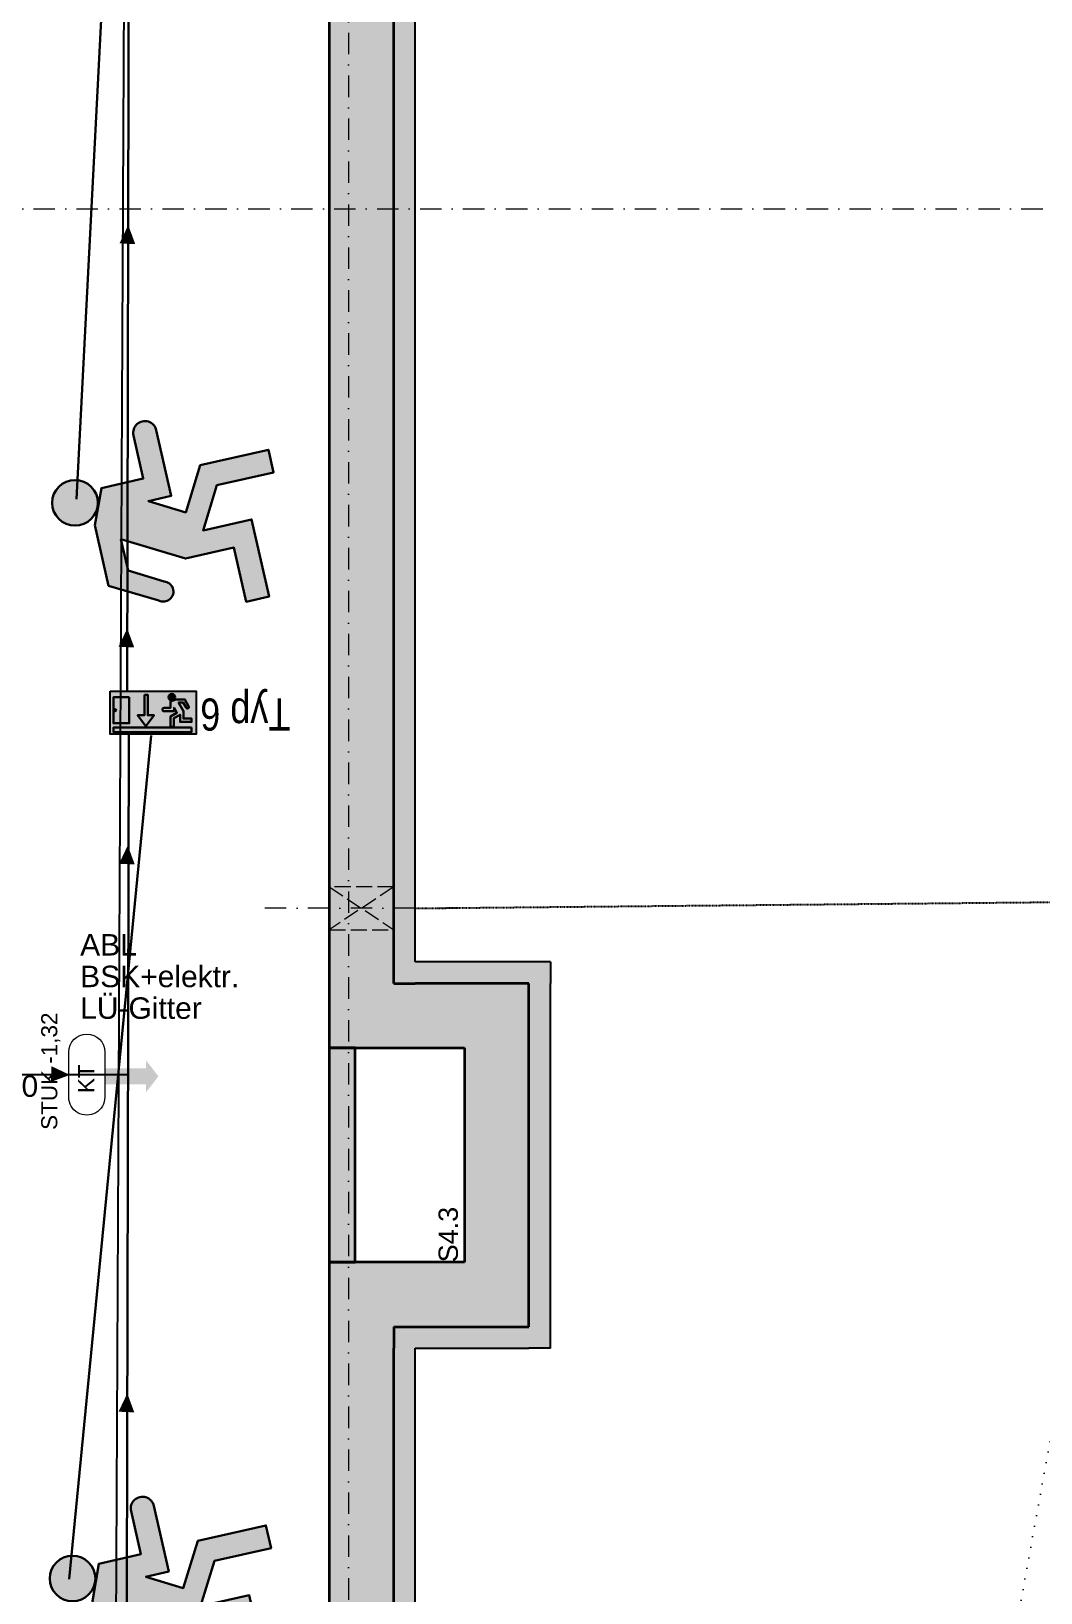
# Model space of a CAD drawing. Header units: millimetres. Extents: x 32522367 to 32638135, y 41424826 to 41540167.
# Drawn here: x 32554360 to 32559063, y 41482673 to 41489951 of the extents above; entities that cross this region are included whole.
import ezdxf
from ezdxf.enums import TextEntityAlignment as Align

# ---------------------------------------------------------------- set-up
doc = ezdxf.new("R2010")
doc.units = ezdxf.units.MM
for name, pattern in [('Achse', [0.2, 0.1, -0.05, 0, -0.05]), ('Punktlinie weit', [0.05, 0, -0.05]), ('Raster', [0.2, 0.1, -0.05, 0, -0.05]), ('Strichlinie eng', [0.1, 0.075, -0.025]), ('Untersicht', [0.1, 0.075, -0.025])]:
    doc.linetypes.add(name, pattern=pattern)
for name, color, linetype in [('000 Achsraster Haupt', 251, 'Continuous'), ('110 Wand Aussen', 251, 'Continuous'), ('120 Wand Innen tragend', 251, 'Continuous'), ('130 Wand Innen', 251, 'Continuous'), ('220 Bodenaufbau', 251, 'Continuous'), ('240 Unterdaemmung', 251, 'Continuous'), ('715 Lueftung', 251, 'Continuous'), ('811 Raum 2.Erschließung_ Nebenräume_Allg.räume_Technik', 251, 'Continuous'), ('955 Polierplan Beschriftung', 251, 'Continuous'), ('956 Fensternummer', 251, 'Continuous'), ('970 Brandschutz Beschriftung.Texte_ Bemaßung_ Symbole_ Fluchtwege', 251, 'Continuous'), ('Archicad Tür-Marker', 251, 'Continuous'), ('dp_GE_SIBEL', 80, 'Continuous')]:
    doc.layers.add(name, color=color, linetype=linetype)
for name, color, linetype, lineweight in [('000 Achsraster Haupt_Stift_Nr__1', 251, 'Continuous', 13), ('110 Wand Aussen_Stift_Nr__1', 251, 'Continuous', 13), ('110 Wand Aussen_Stift_Nr__24', 251, 'Continuous', 13), ('110 Wand Aussen_Stift_Nr__29', 251, 'Continuous', 13), ('110 Wand Aussen_Stift_Nr__6', 251, 'Continuous', 13), ('110 Wand Aussen_Stift_Nr__7', 251, 'Continuous', 25), ('110 Wand Aussen_Stift_Nr__78', 251, 'Continuous', 13), ('110 Wand Aussen_Stift_Nr__8', 251, 'Continuous', 35), ('120 Wand Innen tragend_Stift_Nr__1', 251, 'Continuous', 13), ('120 Wand Innen tragend_Stift_Nr__6', 251, 'Continuous', 13), ('120 Wand Innen tragend_Stift_Nr__8', 251, 'Continuous', 35), ('130 Wand Innen_Stift_Nr__23', 251, 'Continuous', 13), ('130 Wand Innen_Stift_Nr__4', 251, 'Continuous', 35), ('220 Bodenaufbau_Stift_Nr__6', 251, 'Continuous', 13), ('240 Unterdaemmung_Stift_Nr__6', 251, 'Continuous', 13), ('710 Kanal_Stift_Nr__61', 251, 'Continuous', 25), ('715 Lueftung_Stift_Nr__123', 251, 'Continuous', 13), ('955 Polierplan Beschriftung_Stift_Nr__1', 251, 'Continuous', 13), ('956 Durchbruch Beschriftung_Stift_Nr__61', 251, 'Continuous', 25), ('956 Fensternummer_Stift_Nr__1', 251, 'Continuous', 13), ('970 Brandschutz Beschriftung.Texte_ Bemaßung_ Symbole_ Fluchtwege_Stift_Nr__101', 251, 'Continuous', 50), ('970 Brandschutz Beschriftung.Texte_ Bemaßung_ Symbole_ Fluchtwege_Stift_Nr__75', 251, 'Continuous', 25), ('Archicad Tür-Marker_Stift_Nr__1', 251, 'Continuous', 13), ('dp_GE_ST_Attribut_Attribut1', 250, 'Continuous', 5)]:
    doc.layers.add(name, color=color, linetype=linetype, lineweight=lineweight)
doc.layers.add('E2_LEHR_MENSCH_NATIVE', color=112, linetype='Continuous', lineweight=35, true_color=0x20dd55)
doc.layers.add('E2_LEHR_WEG_B_INTERPRETATION', color=112, linetype='Continuous', lineweight=80, true_color=0x20dd55)
doc.layers.add('E_NACHRTECH', color=3, linetype='Continuous', true_color=0x00fa00)
doc.styles.add('DPG_TXT', font='arial.ttf', dxfattribs={"width": 0.8})
doc.styles.add('ERSTELLTER_STIL_1', font='arial.ttf')

# ---------------------------------------------------------------- blocks, each defined once
blk = doc.blocks.new('9809550')
at = {"color": 18, "lineweight": 30, "true_color": 0x000000}
for points in [[(423921.7, 99168.8), (423956.8, 99168.8), (423956.8, 99202.9), (423984.5, 99214.5), (424033.7, 99214.5), (424053.8, 99178.3)], [(424040.2, 99170.9), (424025.2, 99196.7), (423999.7, 99196.8), (424026.2, 99150.3), (424026.2, 99110.9), (424070.2, 99110.9), (424070.2, 99092.3), (424007.5, 99092.3), (424007.5, 99131.7), (423975, 99113.1), (423975, 99067), (423956.5, 99067), (423956.5, 99122.4), (423990.5, 99141.9), (423975.1, 99168.8), (423975.1, 99150.2), (423921.7, 99150.3)]]:
    blk.add_lwpolyline(points, dxfattribs=at)
blk.add_circle((423963.6, 99225.9), 18.1, dxfattribs=at)
for centre, radius, start, end in [((423921.7, 99159.5), 9.27, 89.9849, 270.0151), ((424047.8, 99173.1), 7.96, 195.72991, 41.40047)]:
    blk.add_arc(centre, radius, start, end, dxfattribs=at)
blk = doc.blocks.new('RIVO_ARR_down')
at = {"true_color": 0x56c81e}
h = blk.add_hatch(color=72, dxfattribs=at)
h.dxf.hatch_style = 1
h.paths.add_polyline_path([(2487.16, 1656.78), (2487.16, 1647.95), (2504.83, 1647.95), (2504.83, 1656.78)])
h.paths.add_polyline_path([(2496.19, 1651.84), (2494.51, 1649.58), (2492.81, 1651.85), (2494.2, 1651.85), (2494.2, 1656.07), (2494.9, 1656.08), (2494.9, 1651.84)], flags=16)
h.paths.add_polyline_path([(2498.26, 1653.37), (2499.6, 1653.37), (2499.6, 1654.67), (2500.12, 1654.91, -0.535619), (2499.17, 1655.55, -1), (2500.55, 1655.55, -0.302406), (2500.12, 1654.91), (2500.66, 1655.11), (2502.53, 1655.11), (2503.29, 1653.73, -1.25347), (2502.78, 1653.45), (2502.2, 1654.43), (2501.24, 1654.44), (2502.24, 1652.67), (2502.24, 1651.16), (2503.92, 1651.16), (2503.92, 1650.46), (2501.53, 1650.46), (2501.53, 1651.96), (2500.29, 1651.25), (2500.29, 1649.49), (2499.59, 1649.49), (2499.59, 1651.6), (2500.88, 1652.34), (2500.3, 1653.37), (2500.3, 1652.66), (2498.26, 1652.67, -1)], flags=16)
h.paths.add_polyline_path([(2503.92, 1649.3), (2503.92, 1648.39), (2487.82, 1648.39), (2487.82, 1649.3)], flags=16)
h.paths.add_polyline_path([(2491.07, 1650.21), (2487.82, 1650.21), (2487.82, 1655.56), (2491.07, 1655.56)], flags=16)
h.paths.add_polyline_path([(2488, 1652.89, -1), (2488.38, 1652.89, -1)], flags=0)
at = {"true_color": 0xffffff}
h = blk.add_hatch(color=7, dxfattribs=at)
h.dxf.hatch_style = 1
h.paths.add_polyline_path([(2487.82, 1655.56), (2487.82, 1650.21), (2491.07, 1650.21), (2491.07, 1655.56)])
h.paths.add_polyline_path([(2488.38, 1652.89, -1), (2488, 1652.89, -1)], flags=16)
h = blk.add_hatch(color=7, dxfattribs=at)
h.dxf.hatch_style = 1
h.paths.add_polyline_path([(2494.9, 1651.84), (2494.9, 1656.08), (2494.2, 1656.07), (2494.2, 1651.85), (2492.81, 1651.85), (2494.51, 1649.58), (2496.19, 1651.84)])
h = blk.add_hatch(color=7, dxfattribs=at)
h.dxf.hatch_style = 1
h.paths.add_polyline_path([(2499.17, 1655.55, 1), (2500.55, 1655.55, 1)])
h = blk.add_hatch(color=7, dxfattribs=at)
h.dxf.hatch_style = 1
h.paths.add_polyline_path([(2488, 1652.89, 1), (2488.38, 1652.89, 1)])
h = blk.add_hatch(color=7, dxfattribs=at)
h.dxf.hatch_style = 1
h.paths.add_polyline_path([(2499.6, 1653.37), (2498.26, 1653.37, 1), (2498.26, 1652.67), (2500.3, 1652.66), (2500.3, 1653.37), (2500.88, 1652.34), (2499.59, 1651.6), (2499.59, 1649.49), (2500.29, 1649.49), (2500.29, 1651.25), (2501.53, 1651.96), (2501.53, 1650.46), (2503.92, 1650.46), (2503.92, 1651.16), (2502.24, 1651.16), (2502.24, 1652.67), (2501.24, 1654.44), (2502.2, 1654.43), (2502.78, 1653.45, 1.25347), (2503.29, 1653.73), (2502.53, 1655.11), (2500.66, 1655.11), (2499.6, 1654.67)])
h = blk.add_hatch(color=7, dxfattribs=at)
h.dxf.hatch_style = 1
h.paths.add_polyline_path([(2487.82, 1649.3), (2487.82, 1648.39), (2503.92, 1648.39), (2503.92, 1649.3)])
blk.add_lwpolyline([(2487.16, 1656.78), (2504.83, 1656.78), (2504.83, 1647.95), (2487.16, 1647.95)], close=True)
at = {"color": 18, "lineweight": 30, "true_color": 0x000000}
for points in [[(2491.07, 1655.56), (2487.82, 1655.56), (2487.82, 1650.21), (2491.07, 1650.21)], [(2503.92, 1649.3), (2487.82, 1649.3), (2487.82, 1648.39), (2503.92, 1648.39)]]:
    blk.add_lwpolyline(points, close=True, dxfattribs=at)
blk.add_lwpolyline([(2494.2, 1656.07), (2494.2, 1651.85), (2492.81, 1651.85), (2494.51, 1649.58), (2496.19, 1651.84), (2494.9, 1651.84), (2494.9, 1656.08), (2494.2, 1656.07)], dxfattribs=at)
blk.add_circle((2488.19, 1652.89), 0.19, dxfattribs=at)
at = {"xscale": 0.0381026673526157, "yscale": 0.0381026673526157, "zscale": 0.0381026673526157}
blk.add_blockref('9809550', (-13654.29, -2125.22), dxfattribs=at)
blk = doc.blocks.new('Decke_4', base_point=(7.733, 24.5675))
at = {"layer": '240 Unterdaemmung_Stift_Nr__6', "color": 7, "linetype": 'Strichlinie eng', "lineweight": 13, "flags": 128}
blk.add_lwpolyline([(7.733, 24.5675), (9.8287, 31.7063), (15.3459, 30.0867), (15.3881, 30.2306), (9.8709, 31.8502), (10.485, 33.942), (17.8732, 31.7731), (16.9028, 28.4676), (16.4711, 28.5944), (16.1894, 27.6348), (16.6212, 27.5081), (15.5227, 23.766), (15.6954, 23.7153), (22.3358, 46.3358), (22.4949, 46.8779), (22.7906, 47.8854), (24.8863, 55.0242), (26.9129, 61.9278), (28.3522, 61.5053), (26.7678, 56.1081), (26.4861, 55.1486), (16.7331, 21.9255), (15.294, 22.348), (13.3942, 22.9057), (10.3237, 23.807)], close=True, dxfattribs=at)
blk = doc.blocks.new('Decke_7', base_point=(17.0326, 21.525))
at = {"layer": '240 Unterdaemmung_Stift_Nr__6', "color": 7, "linetype": 'Continuous', "lineweight": 13, "flags": 128}
blk.add_lwpolyline([(27.8684, 55.2065), (27.4811, 53.8873), (27.0685, 54.0084), (26.4869, 52.0269), (26.6308, 51.9847), (25.6083, 48.5017), (25.0038, 48.6791), (22.2294, 39.2279), (22.8339, 39.0505), (22.3269, 37.3234), (21.7224, 37.5008), (18.9479, 28.0496)], dxfattribs=at)
blk = doc.blocks.new('Decke_16', base_point=(24.3313, 82.1748))
at = {"layer": '220 Bodenaufbau_Stift_Nr__6', "color": 7, "linetype": 'Continuous', "lineweight": 13, "flags": 128}
blk.add_lwpolyline([(27.7443, 55.1388), (27.4133, 54.0114), (27.0007, 54.1325), (26.3627, 51.9592), (26.5067, 51.9169), (25.5405, 48.6258), (24.936, 48.8032), (22.1053, 39.1602), (22.7097, 38.9827), (22.2591, 37.4475), (21.6546, 37.6249), (20.3082, 33.0385)], dxfattribs=at)
blk = doc.blocks.new('Öffnung_61')
at = {"layer": '120 Wand Innen tragend_Stift_Nr__1', "color": 7, "linetype": 'Untersicht', "lineweight": 13}
for p, q in [((19.7491, 38.1635), (19.6683, 37.2492)), ((19.9218, 38.1128), (19.4956, 37.2999))]:
    blk.add_line(p, q, dxfattribs=at)
at = {"layer": '120 Wand Innen tragend_Stift_Nr__6', "color": 7, "linetype": 'Untersicht', "lineweight": 13, "flags": 128}
for points in [[(19.9218, 38.1128), (19.7491, 38.1635)], [(19.4956, 37.2999), (19.6683, 37.2492)]]:
    blk.add_lwpolyline(points, dxfattribs=at)
at = {"layer": '120 Wand Innen tragend_Stift_Nr__8', "color": 7, "linetype": 'Continuous', "lineweight": 35, "flags": 128}
for points in [[(19.7491, 38.1635), (19.4956, 37.2999)], [(19.6683, 37.2492), (19.9218, 38.1128)]]:
    blk.add_lwpolyline(points, dxfattribs=at)
blk = doc.blocks.new('Öffnung_72')
at = {"layer": '110 Wand Aussen_Stift_Nr__1', "color": 7, "linetype": 'Untersicht', "lineweight": 13}
for p, q in [((21.9442, 39.6764), (22.1757, 39.4)), ((22.232, 39.5919), (21.8878, 39.4845))]:
    blk.add_line(p, q, dxfattribs=at)
at = {"layer": '110 Wand Aussen_Stift_Nr__6', "color": 7, "linetype": 'Untersicht', "lineweight": 13, "flags": 128}
for points in [[(22.232, 39.5919), (21.9442, 39.6764)], [(21.8878, 39.4845), (22.1757, 39.4)]]:
    blk.add_lwpolyline(points, dxfattribs=at)
at = {"layer": '110 Wand Aussen_Stift_Nr__78', "color": 5, "linetype": 'Achse', "lineweight": 13}
blk.add_line((22.4917, 39.4115), (21.6281, 39.665), dxfattribs=at)
at = {"layer": '110 Wand Aussen_Stift_Nr__8', "color": 7, "linetype": 'Continuous', "lineweight": 35, "flags": 128}
for points in [[(21.9442, 39.6764), (21.8878, 39.4845)], [(22.1757, 39.4), (22.232, 39.5919)]]:
    blk.add_lwpolyline(points, dxfattribs=at)
blk = doc.blocks.new('Wand_17', base_point=(25.0205, 49.0911))
at = {"layer": '110 Wand Aussen_Stift_Nr__24', "linetype": 'Continuous', "lineweight": 13}
for points in [[(24.6482, 48.8877), (21.8174, 39.2447), (22.1053, 39.1602), (24.936, 48.8032)], [(21.7329, 38.9568), (22.1053, 39.1602), (21.8174, 39.2447)], [(22.1053, 39.1602), (21.7329, 38.9568), (22.0208, 38.8723)]]:
    blk.add_hatch(color=92, dxfattribs=at).paths.add_polyline_path(points)
at = {"layer": '110 Wand Aussen_Stift_Nr__29', "linetype": 'Continuous', "lineweight": 13}
for points in [[(24.9079, 48.7073), (22.1334, 39.2561), (22.2294, 39.2279), (25.0038, 48.6791)], [(22.1053, 39.1602), (22.2294, 39.2279), (22.1334, 39.2561)], [(22.2294, 39.2279), (22.1053, 39.1602), (22.2012, 39.132)]]:
    blk.add_hatch(color=6, dxfattribs=at).paths.add_polyline_path(points)
at = {"layer": '110 Wand Aussen_Stift_Nr__7', "color": 7, "linetype": 'Continuous', "lineweight": 25, "flags": 128}
blk.add_lwpolyline([(22.2294, 39.2279), (25.0038, 48.6791)], dxfattribs=at)
at = {"layer": '110 Wand Aussen_Stift_Nr__8', "color": 7, "linetype": 'Continuous', "lineweight": 35}
for p, q in [((22.232, 39.5919), (24.9079, 48.7073)), ((22.1053, 39.1602), (22.1757, 39.4)), ((22.1053, 39.1602), (22.2012, 39.132))]:
    blk.add_line(p, q, dxfattribs=at)
at = {"layer": '110 Wand Aussen_Stift_Nr__8', "color": 7, "linetype": 'Continuous', "lineweight": 35, "flags": 128}
for points in [[(24.6482, 48.8877), (21.9442, 39.6764)], [(21.8878, 39.4845), (21.7329, 38.9568)], [(21.7329, 38.9568), (22.0208, 38.8723)]]:
    blk.add_lwpolyline(points, dxfattribs=at)
blk = doc.blocks.new('Wand_18', base_point=(22.0208, 38.8723))
at = {"layer": '110 Wand Aussen_Stift_Nr__24', "linetype": 'Continuous', "lineweight": 13}
for points in [[(22.0208, 38.8723), (22.3374, 38.7793), (22.4219, 39.0672), (22.1053, 39.1602)], [(22.3374, 38.7793), (22.7097, 38.9827), (22.4219, 39.0672)], [(22.3374, 38.7793), (22.6252, 38.6948), (22.7097, 38.9827)]]:
    blk.add_hatch(color=92, dxfattribs=at).paths.add_polyline_path(points)
at = {"layer": '110 Wand Aussen_Stift_Nr__29', "linetype": 'Continuous', "lineweight": 13}
for points in [[(22.2012, 39.132), (22.7097, 38.9827), (22.7379, 39.0787), (22.2294, 39.2279)], [(22.7097, 38.9827), (22.8339, 39.0505), (22.7379, 39.0787)], [(22.7097, 38.9827), (22.8057, 38.9545), (22.8339, 39.0505)]]:
    blk.add_hatch(color=6, dxfattribs=at).paths.add_polyline_path(points)
at = {"layer": '110 Wand Aussen_Stift_Nr__7', "color": 7, "linetype": 'Continuous', "lineweight": 25, "flags": 128}
for points in [[(22.8339, 39.0505), (22.2294, 39.2279)], [(22.8339, 39.0505), (22.8057, 38.9545)]]:
    blk.add_lwpolyline(points, dxfattribs=at)
at = {"layer": '110 Wand Aussen_Stift_Nr__8', "color": 7, "linetype": 'Continuous', "lineweight": 35}
for p, q in [((22.1053, 39.1602), (22.2012, 39.132)), ((22.4219, 39.0672), (22.2012, 39.132)), ((22.7097, 38.9827), (22.4219, 39.0672)), ((22.6252, 38.6948), (22.7097, 38.9827))]:
    blk.add_line(p, q, dxfattribs=at)
at = {"layer": '110 Wand Aussen_Stift_Nr__8', "color": 7, "linetype": 'Continuous', "lineweight": 35, "flags": 128}
blk.add_lwpolyline([(22.0208, 38.8723), (22.3374, 38.7793)], dxfattribs=at)
blk = doc.blocks.new('Wand_19', base_point=(22.3374, 38.7793))
at = {"layer": '110 Wand Aussen_Stift_Nr__24', "linetype": 'Continuous', "lineweight": 13}
for points in [[(22.0557, 37.8198), (22.3436, 37.7353), (22.6252, 38.6948), (22.3374, 38.7793)], [(21.9712, 37.532), (22.2591, 37.4475), (22.0557, 37.8198)], [(22.3436, 37.7353), (22.0557, 37.8198), (22.2591, 37.4475)]]:
    blk.add_hatch(color=92, dxfattribs=at).paths.add_polyline_path(points)
at = {"layer": '110 Wand Aussen_Stift_Nr__29', "linetype": 'Continuous', "lineweight": 13}
for points in [[(22.7097, 38.9827), (22.2591, 37.4475), (22.355, 37.4193), (22.8057, 38.9545)], [(22.2309, 37.3515), (22.3269, 37.3234), (22.2591, 37.4475)], [(22.355, 37.4193), (22.2591, 37.4475), (22.3269, 37.3234)]]:
    blk.add_hatch(color=6, dxfattribs=at).paths.add_polyline_path(points)
at = {"layer": '110 Wand Aussen_Stift_Nr__7', "color": 7, "linetype": 'Continuous', "lineweight": 25, "flags": 128}
for points in [[(22.3269, 37.3234), (22.8057, 38.9545)], [(22.3269, 37.3234), (22.2309, 37.3515)]]:
    blk.add_lwpolyline(points, dxfattribs=at)
at = {"layer": '110 Wand Aussen_Stift_Nr__8', "color": 7, "linetype": 'Continuous', "lineweight": 35}
for p, q in [((22.6252, 38.6948), (22.7097, 38.9827)), ((22.3436, 37.7353), (22.6252, 38.6948)), ((22.2591, 37.4475), (22.3436, 37.7353)), ((21.9712, 37.532), (22.2591, 37.4475))]:
    blk.add_line(p, q, dxfattribs=at)
at = {"layer": '110 Wand Aussen_Stift_Nr__8', "color": 7, "linetype": 'Continuous', "lineweight": 35, "flags": 128}
blk.add_lwpolyline([(22.3374, 38.7793), (22.0557, 37.8198)], dxfattribs=at)
blk = doc.blocks.new('Wand_20', base_point=(22.0557, 37.8198))
at = {"layer": '110 Wand Aussen_Stift_Nr__24', "linetype": 'Continuous', "lineweight": 13}
for points in [[(21.3667, 37.7094), (21.6546, 37.6249), (21.4512, 37.9973)], [(21.4512, 37.9973), (21.6546, 37.6249), (21.7391, 37.9128)], [(22.0557, 37.8198), (21.7391, 37.9128), (21.6546, 37.6249), (21.9712, 37.532)]]:
    blk.add_hatch(color=92, dxfattribs=at).paths.add_polyline_path(points)
at = {"layer": '110 Wand Aussen_Stift_Nr__29', "linetype": 'Continuous', "lineweight": 13}
for points in [[(21.6264, 37.529), (21.7224, 37.5008), (21.6546, 37.6249)], [(21.6546, 37.6249), (21.7224, 37.5008), (21.7505, 37.5968)], [(22.2591, 37.4475), (21.7505, 37.5968), (21.7224, 37.5008), (22.2309, 37.3515)]]:
    blk.add_hatch(color=6, dxfattribs=at).paths.add_polyline_path(points)
at = {"layer": '110 Wand Aussen_Stift_Nr__7', "color": 7, "linetype": 'Continuous', "lineweight": 25, "flags": 128}
blk.add_lwpolyline([(21.7224, 37.5008), (22.2309, 37.3515)], dxfattribs=at)
at = {"layer": '110 Wand Aussen_Stift_Nr__8', "color": 7, "linetype": 'Continuous', "lineweight": 35}
for p, q in [((21.6546, 37.6249), (21.6264, 37.529)), ((21.6546, 37.6249), (21.9712, 37.532)), ((21.9712, 37.532), (22.2591, 37.4475))]:
    blk.add_line(p, q, dxfattribs=at)
at = {"layer": '110 Wand Aussen_Stift_Nr__8', "color": 7, "linetype": 'Continuous', "lineweight": 35, "flags": 128}
for points in [[(21.4512, 37.9973), (21.3667, 37.7094)], [(22.0557, 37.8198), (21.4512, 37.9973)]]:
    blk.add_lwpolyline(points, dxfattribs=at)
blk = doc.blocks.new('Wand_21', base_point=(21.4512, 37.9973))
at = {"layer": '110 Wand Aussen_Stift_Nr__24', "linetype": 'Continuous', "lineweight": 13}
for points in [[(21.3667, 37.7094), (19.9358, 32.8351), (20.3082, 33.0385), (21.6546, 37.6249)], [(20.3082, 33.0385), (19.9358, 32.8351), (20.2237, 32.7506)]]:
    blk.add_hatch(color=92, dxfattribs=at).paths.add_polyline_path(points)
at = {"layer": '110 Wand Aussen_Stift_Nr__29', "linetype": 'Continuous', "lineweight": 13}
for points in [[(21.6264, 37.529), (20.3082, 33.0385), (20.4323, 33.1063), (21.7224, 37.5008)], [(20.4323, 33.1063), (20.3082, 33.0385), (20.4042, 33.0103)]]:
    blk.add_hatch(color=6, dxfattribs=at).paths.add_polyline_path(points)
at = {"layer": '110 Wand Aussen_Stift_Nr__7', "color": 7, "linetype": 'Continuous', "lineweight": 25, "flags": 128}
blk.add_lwpolyline([(20.4323, 33.1063), (21.7224, 37.5008)], dxfattribs=at)
at = {"layer": '110 Wand Aussen_Stift_Nr__8', "color": 7, "linetype": 'Continuous', "lineweight": 35}
for p, q in [((21.6546, 37.6249), (21.6264, 37.529)), ((20.3082, 33.0385), (21.6264, 37.529)), ((20.3082, 33.0385), (20.4042, 33.0103))]:
    blk.add_line(p, q, dxfattribs=at)
at = {"layer": '110 Wand Aussen_Stift_Nr__8', "color": 7, "linetype": 'Continuous', "lineweight": 35, "flags": 128}
for points in [[(21.3667, 37.7094), (19.9358, 32.8351)], [(19.9358, 32.8351), (20.2237, 32.7506)]]:
    blk.add_lwpolyline(points, dxfattribs=at)
blk = doc.blocks.new('Wand_142', base_point=(21.7329, 38.9568))
at = {"layer": '130 Wand Innen_Stift_Nr__23', "linetype": 'Continuous', "lineweight": 13}
blk.add_hatch(color=91, dxfattribs=at).paths.add_polyline_path([(21.7329, 38.9568), (21.4512, 37.9973), (21.5664, 37.9635), (21.848, 38.923)])
at = {"layer": '130 Wand Innen_Stift_Nr__4', "color": 7, "linetype": 'Continuous', "lineweight": 35, "flags": 128}
for points in [[(21.7329, 38.9568), (21.4512, 37.9973)], [(21.848, 38.923), (21.7329, 38.9568)], [(21.5664, 37.9635), (21.848, 38.923)], [(21.4512, 37.9973), (21.5664, 37.9635)]]:
    blk.add_lwpolyline(points, dxfattribs=at)
blk = doc.blocks.new('T Marker AUT 27_4')
at = {"layer": 'Archicad Tür-Marker_Stift_Nr__1', "color": 7, "linetype": 'Continuous', "lineweight": 13}
blk.add_line((0, -0.405), (0, 0.075), dxfattribs=at)
at = {"layer": 'Archicad Tür-Marker_Stift_Nr__1', "color": 7, "lineweight": 13, "style": 'ERSTELLTER_STIL_1'}
for tag, height, rotation, p in [('AC_SillPrefix_STUK', 0.075, 180, (0.2687, 0.2696)), ('DUMMY_268', 0.05, 180, (-0.2687, 0.2084)), ('DUMMY_273', 0.1, 270, (-0.165, 0.1814)), ('DUMMY_271', 0.1, 270, (-0.0036, 0.1052)), ('DUMMY_274', 0.0667, 270, (-0.0983, -0.08)), ('DUMMY_272', 0.0667, 270, (0.0631, -0.08)), ('widthPrefix1st50_1', 0.1, 270, (-0.165, -0.1475)), ('widthPrefix1st50_0', 0.1, 270, (-0.0036, -0.1474)), ('DUMMY_270', 0.0667, 270, (-0.0983, -0.6756)), ('DUMMY_269', 0.0667, 270, (0.0631, -0.6756))]:
    blk.add_attdef(tag, text='', height=height, rotation=rotation, dxfattribs=at).set_placement(p, align=Align.BOTTOM_LEFT)
blk = doc.blocks.new('Wand_267', base_point=(22.4949, 46.8779))
at = {"layer": 'Archicad Tür-Marker', "color": 7, "lineweight": 13}
ref = blk.add_blockref('T Marker AUT 27_4', (20.2584, 39.2594), dxfattribs=dict(at, rotation=253.6400862928093))
ref.add_attrib('widthPrefix1st50', 'RBL106', dxfattribs={"layer": 'Archicad Tür-Marker_Stift_Nr__1', "color": 7, "lineweight": 13, "height": 0.1, "rotation": 343.64009, "style": 'ERSTELLTER_STIL_1'}).set_placement((19.6092, 39.4789), align=Align.BOTTOM_LEFT)
ref.add_attrib('widthPrefix1st50_1', 'RBL213', dxfattribs={"layer": 'Archicad Tür-Marker_Stift_Nr__1', "color": 7, "lineweight": 13, "height": 0.1, "rotation": 343.64009, "style": 'ERSTELLTER_STIL_1'}).set_placement((19.5637, 39.3239), align=Align.BOTTOM_LEFT)
ref.add_attrib('AC_SillPrefix_STUK', 'STUK -1,32', dxfattribs={"layer": 'Archicad Tür-Marker_Stift_Nr__1', "color": 7, "lineweight": 13, "height": 0.075, "rotation": 73.64009, "style": 'ERSTELLTER_STIL_1'}).set_placement((20.4307, 38.94), align=Align.BOTTOM_LEFT)
ref.add_attrib('DUMMY_271', '90', dxfattribs={"layer": 'Archicad Tür-Marker_Stift_Nr__1', "color": 7, "lineweight": 13, "height": 0.1, "rotation": 343.64009, "style": 'ERSTELLTER_STIL_1'}).set_placement((20.1807, 39.3111), align=Align.BOTTOM_LEFT)
ref.add_attrib('DUMMY_273', '200', dxfattribs={"layer": 'Archicad Tür-Marker_Stift_Nr__1', "color": 7, "lineweight": 13, "height": 0.1, "rotation": 343.64009, "style": 'ERSTELLTER_STIL_1'}).set_placement((20.1352, 39.1562), align=Align.BOTTOM_LEFT)
blk = doc.blocks.new('Fluchtwegtool - GSDE')
at = {"layer": '970 Brandschutz Beschriftung.Texte_ Bemaßung_ Symbole_ Fluchtwege_Stift_Nr__75', "color": 94, "linetype": 'Continuous', "lineweight": 25, "true_color": 0x009500}
blk.add_line((8.52, 32.5), (8.374, 2.7306), dxfattribs=at)
at = {"layer": '970 Brandschutz Beschriftung.Texte_ Bemaßung_ Symbole_ Fluchtwege_Stift_Nr__75', "color": 94, "lineweight": 25, "true_color": 0x009500, "style": 'ERSTELLTER_STIL_1'}
blk.add_attdef('DUMMY_48', text='', height=0.1, rotation=90, dxfattribs=at).set_placement((8.8315, 18.4944), align=Align.BOTTOM_LEFT)
for tag, rotation, p in [('DUMMY_45', 89.71899, (8.447, 17.6242)), ('DUMMY_46', 2.38924, (4.5919, 2.5817)), ('DUMMY_47', 71.4634, (0.4049, 1.2164))]:
    blk.add_attdef(tag, text='', height=0.06, rotation=rotation, dxfattribs=at).set_placement(p, align=Align.BOTTOM_CENTER)
blk = doc.blocks.new('Etikett_3', base_point=(20.293, 39.2492))
at = {"layer": '956 Fensternummer_Stift_Nr__1', "color": 7, "linetype": 'Continuous', "lineweight": 13}
blk.add_line((20.293, 39.2492), (20.5329, 39.1788), dxfattribs=at)
at = {"layer": '956 Fensternummer_Stift_Nr__1', "color": 7, "linetype": 'Continuous', "lineweight": 13, "flags": 128}
blk.add_lwpolyline([(20.5625, 39.2796, -1), (20.7235, 39.2323), (20.6644, 39.0308, -1), (20.5033, 39.0781)], format="xyb", close=True, dxfattribs=at)
at = {"layer": '956 Fensternummer_Stift_Nr__1', "color": 7, "lineweight": 13, "insert": (20.5747, 39.1666), "char_height": 0.075, "attachment_point": 2, "rotation": 73.64009, "style": 'ERSTELLTER_STIL_1'}
blk.add_mtext('\\A1;{\\pqc;\\pt0,1;\\fArial|b0|i0|c0|p0;\\W1.000000;KT\\fArial|b0|i0|c0|p0;\\W1.000000;\\A1{\\H.66x;\\S^  ;}\\fArial|b0|i0|c0|p0;\\W1.000000;\\fArial|b0|i0|c0|p0;\\W1.000000;\\A1{\\H.66x;\\S^  ;}\\fArial|b0|i0|c0|p0;\\W1.000000; \\fArial|b0|i0|c0|p0;\\W1.000000;\\fArial|b0|i0|c0|p0;\\W1.000000;\\fArial|b0|i0|c0|p0;\\W1.000000;\\fArial|b0|i0|c0|p0;\\W1.000000;\\fArial|b0|i0|c0|p0;\\W1.000000;\\fArial|b0|i0|c0|p0;\\W1.000000;\\fArial|b0|i0|c0|p0;\\W1.000000;\\fArial|b0|i0|c0|p0;\\W1.000000;\\fArial|b0|i0|c0|p0;\\W1.000000;\\fArial|b0|i0|c0|p0;\\W1.000000;\\fArial|b0|i0|c0|p0;\\W1.000000;\\fArial|b0|i0|c0|p0;\\W1.000000;\\fArial|b0|i0|c0|p0;\\W1.000000;\\fArial|b0|i0|c0|p0;\\W1.000000;\\fArial|b0|i0|c0|p0;\\W1.000000;\\fArial|b0|i0|c0|p0;\\W1.000000;\\fArial|b0|i0|c0|p0;\\W1.000000;\\fArial|b0|i0|c0|p0;\\W1.000000;\\fArial|b0|i0|c0|p0;\\W1.000000;\\fArial|b0|i0|c0|p0;\\W1.000000;\\fArial|b0|i0|c0|p0;\\W1.000000;\\fArial|b0|i0|c0|p0;\\W1.000000;\\fArial|b0|i0|c0|p0;\\W1.000000;\\fArial|b0|i0|c0|p0;\\W1.000000;\\fArial|b0|i0|c0|p0;\\W1.000000;\\fArial|b0|i0|c0|p0;\\W1.000000;\\fArial|b0|i0|c0|p0;\\W1.000000;\\fArial|b0|i0|c0|p0;\\W1.000000;\\fArial|b0|i0|c0|p0;\\W1.000000;\\fArial|b0|i0|c0|p0;\\W1.000000;\\fArial|b0|i0|c0|p0;\\W1.000000;\\fArial|b0|i0|c0|p0;\\W1.000000;\\fArial|b0|i0|c0|p0;\\W1.000000;\\fArial|b0|i0|c0|p0;\\W1.000000;\\fArial|b0|i0|c0|p0;\\W1.000000;\\fArial|b0|i0|c0|p0;\\W1.000000;\\fArial|b0|i0|c0|p0;\\W1.000000;\\fArial|b0|i0|c0|p0;\\W1.000000;\\fArial|b0|i0|c0|p0;\\W1.000000;\\fArial|b0|i0|c0|p0;\\W1.000000;\\fArial|b0|i0|c0|p0;\\W1.000000;\\fArial|b0|i0|c0|p0;\\W1.000000;\\fArial|b0|i0|c0|p0;\\W1.000000;}', dxfattribs=at)
blk = doc.blocks.new('Etikett_77', base_point=(24.4976, 19.3336))
at = {"layer": '955 Polierplan Beschriftung_Stift_Nr__1', "color": 7, "linetype": 'Punktlinie weit', "lineweight": 13}
blk.add_line((17.0326, 21.525), (36.5108, 60.2567), dxfattribs=at)
blk = doc.blocks.new('Standard-Rastermarker')
at = {"layer": '000 Achsraster Haupt_Stift_Nr__1', "color": 7, "linetype": 'Raster', "lineweight": 13}
blk.add_line((1, 0), (73, 0), dxfattribs=at)
at = {"layer": '000 Achsraster Haupt_Stift_Nr__1', "color": 7, "lineweight": 13, "style": 'ERSTELLTER_STIL_1'}
for tag, p in [('AC_MarkerText_1_0', (-0.3593, -0.0343)), ('AC_MarkerText_1_1', (74.1407, -0.0343))]:
    blk.add_attdef(tag, text='', height=0.15, rotation=90, dxfattribs=at).set_placement(p, align=Align.TOP_CENTER)
blk = doc.blocks.new('Standard-Rastermarker_4')
at = {"layer": '000 Achsraster Haupt_Stift_Nr__1', "color": 7, "linetype": 'Raster', "lineweight": 13}
blk.add_line((1, 0), (32.2941, 0), dxfattribs=at)
at = {"layer": '000 Achsraster Haupt_Stift_Nr__1', "color": 7, "lineweight": 13, "style": 'ERSTELLTER_STIL_1'}
for tag, p in [('AC_MarkerText_1_0', (-0.25, 0.075)), ('AC_MarkerText_1_1', (33.5441, 0.075))]:
    blk.add_attdef(tag, text='', height=0.15, dxfattribs=at).set_placement(p, align=Align.TOP_CENTER)
blk = doc.blocks.new('Pfeil Gerade 27_6')
at = {"layer": '715 Lueftung_Stift_Nr__123', "linetype": 'Continuous', "lineweight": 13, "true_color": 0xe69900}
blk.add_hatch(color=42, dxfattribs=at).paths.add_polyline_path([(0.125, 0), (0.067, 0.0748), (0.067, 0.0376), (-0.125, 0.0376), (-0.125, -0.0376), (0.067, -0.0376), (0.067, -0.0748)])
blk = doc.blocks.new('98095500')
at = {"color": 18, "lineweight": 30, "true_color": 0x000000}
for points in [[(423921.7, 99168.8), (423956.8, 99168.8), (423956.8, 99202.9), (423984.5, 99214.5), (424033.7, 99214.5), (424053.8, 99178.3)], [(424040.2, 99170.9), (424025.2, 99196.7), (423999.7, 99196.8), (424026.2, 99150.3), (424026.2, 99110.9), (424070.2, 99110.9), (424070.2, 99092.3), (424007.5, 99092.3), (424007.5, 99131.7), (423975, 99113.1), (423975, 99067), (423956.5, 99067), (423956.5, 99122.4), (423990.5, 99141.9), (423975.1, 99168.8), (423975.1, 99150.2), (423921.7, 99150.3)]]:
    blk.add_lwpolyline(points, dxfattribs=at)
blk.add_circle((423963.6, 99225.9), 18.1, dxfattribs=at)
for centre, radius, start, end in [((424047.8, 99173.1), 7.96, 195.7299, 41.4005), ((423921.7, 99159.5), 9.27, 89.9849, 270.0151)]:
    blk.add_arc(centre, radius, start, end, dxfattribs=at)
blk = doc.blocks.new('750298750')
h = blk.add_hatch(color=3)
h.paths.add_polyline_path([(426943.6, 99576.9), (426968.1, 99576.8), (426982.5, 99552, 1.25347), (426995.6, 99559.2), (426976.3, 99594), (426929, 99594), (426902.3, 99582.8), (426902.3, 99550), (426868.6, 99550, 1), (426868.6, 99532.2), (426919.9, 99532.1), (426919.9, 99550), (426934.8, 99524.1), (426902.1, 99505.4), (426902.1, 99452.1), (426919.8, 99452.1), (426919.8, 99496.4), (426951.1, 99514.3), (426951.1, 99476.4), (427011.4, 99476.4), (427011.4, 99494.3), (426969.1, 99494.3), (426969.1, 99532.2)])
h.paths.add_polyline_path([(426891.5, 99604.9, 1), (426926.3, 99604.9, 1)])
at = {"xscale": 0.9619413167778113, "yscale": 0.9619413167778113, "zscale": 0.9619413167778113}
blk.add_blockref('98095500', (19080.8, 4155.4), dxfattribs=at)
blk = doc.blocks.new('E2_MOL_LEHRPERSON_ZENTRIERT')
blk.add_blockref('750298750', (-426935.5, -99537.2))

msp = doc.modelspace()

# ---------------------------------------------------------------- linework, layer by layer
at = {"layer": '710 Kanal_Stift_Nr__61', "color": 5, "linetype": 'Achse', "lineweight": 25}
msp.add_line((32556148.638, 41485863.47), (32563664.082, 41485936.34), dxfattribs=at)
at = {"layer": '811 Raum 2.Erschließung_ Nebenräume_Allg.räume_Technik', "color": 51, "linetype": 'Continuous', "lineweight": 0, "true_color": 0xf5ffa6, "flags": 128}
msp.add_lwpolyline([(32552268.725, 41468888.467), (32552268.787, 41456562.45), (32557468.788, 41456562.476), (32557468.779, 41458662.476), (32555748.777, 41458662.468), (32555748.701, 41473680.2), (32555748.69, 41475830.2), (32555748.643, 41485330.2), (32555748.632, 41487480.2), (32555748.606, 41492848.565), (32554248.605, 41492848.557), (32554248.615, 41490980.21), (32554248.625, 41489180.21), (32554248.653, 41483580.21), (32554248.663, 41481780.21), (32554248.691, 41476055.21), (32554248.702, 41473854.701), (32554248.726, 41468888.477)], close=True, dxfattribs=at)
at = {"layer": 'E2_LEHR_WEG_B_INTERPRETATION', "color": 112, "true_color": 0x20dd55}
for points in [[(32554811.954, 41489047.824), (32554844.639, 41488958.896), (32554771.339, 41488962.227)], [(32554807.275, 41487168.078), (32554839.96, 41487079.15), (32554766.659, 41487082.48)], [(32554809.662, 41486156.575), (32554842.347, 41486067.647), (32554769.046, 41486070.978)], [(32554540.029, 41485086.816), (32554451.101, 41485054.131), (32554454.432, 41485127.432)], [(32554807.549, 41483603.025), (32554840.234, 41483514.097), (32554766.933, 41483517.428)]]:
    msp.add_solid(points, dxfattribs=at)
at = {"layer": 'E_NACHRTECH', "color": 4, "lineweight": 30}
for points in [[(32554570.924, 41487769.946), (32554821.53, 41492634.765)], [(32554537.236, 41482736.509), (32554919.236, 41486668.824)]]:
    msp.add_lwpolyline(points, dxfattribs=at)
at = {"layer": 'E_NACHRTECH', "color": 3, "lineweight": 30}
for points in [[(32554820.045, 41492640.705), (32554806.865, 41486880.845)], [(32554814.456, 41486670.815), (32554802.31, 41481362.807)], [(32554068.643, 41485088.476), (32554810.831, 41485086.778)]]:
    msp.add_lwpolyline(points, dxfattribs=at)

# ---------------------------------------------------------------- block references
at = {"layer": '000 Achsraster Haupt', "color": 7, "linetype": 'Continuous', "lineweight": 18, "xscale": 1000, "yscale": 1000, "zscale": 1000}
for name, p, rotation in [('Standard-Rastermarker', (32555838.387, 41535366.579), 270.0002954042531), ('Standard-Rastermarker_4', (32539163.397, 41489123.404), 0.0002954042531608)]:
    msp.add_blockref(name, p, dxfattribs=dict(at, rotation=rotation))
at = {"layer": '110 Wand Aussen', "color": 7, "lineweight": 35, "xscale": 1000, "yscale": 1000, "zscale": 1000, "rotation": 16.36019999999994}
for name, p in [('Wand_17', (32556048.587, 41495863.47)), ('Wand_18', (32556048.641, 41485213.47)), ('Wand_19', (32556378.641, 41485213.471)), ('Wand_20', (32556378.647, 41484213.471)), ('Wand_21', (32555748.647, 41484213.468))]:
    msp.add_blockref(name, p, dxfattribs=at)
at = {"layer": '110 Wand Aussen', "color": 7, "linetype": 'Continuous', "lineweight": 13, "xscale": 1000, "yscale": 1000, "zscale": 1000, "rotation": 16.36019999999994}
msp.add_blockref('Öffnung_72', (32545868.865, 41441712.417), dxfattribs=at)
at = {"layer": '120 Wand Innen tragend', "color": 7, "lineweight": 35, "xscale": 1000, "yscale": 1000, "zscale": 1000, "rotation": 16.36019999999994}
msp.add_blockref('Wand_267', (32554248.603, 41493028.477), dxfattribs=at)
at = {"layer": '120 Wand Innen tragend', "color": 7, "linetype": 'Continuous', "lineweight": 13, "xscale": 1000, "yscale": 1000, "zscale": 1000, "rotation": 16.36019999999994}
msp.add_blockref('Öffnung_61', (32545868.865, 41441712.417), dxfattribs=at)
at = {"layer": '130 Wand Innen', "color": 7, "lineweight": 35, "xscale": 1000, "yscale": 1000, "zscale": 1000, "rotation": 16.36019999999994}
msp.add_blockref('Wand_142', (32555748.641, 41485213.468), dxfattribs=at)
at = {"layer": '220 Bodenaufbau', "color": 7, "linetype": 'Continuous', "lineweight": 13, "xscale": 1000, "yscale": 1000, "zscale": 1000, "rotation": 16.36019999999994}
msp.add_blockref('Decke_16', (32546068.423, 41527413.443), dxfattribs=at)
at = {"layer": '240 Unterdaemmung', "color": 7, "linetype": 'Continuous', "lineweight": 13, "xscale": 1000, "yscale": 1000, "zscale": 1000, "rotation": 16.36019999999994}
msp.add_blockref('Decke_7', (32556148.734, 41467163.469), dxfattribs=at)
at = {"layer": '240 Unterdaemmung', "color": 7, "linetype": 'Strichlinie eng', "lineweight": 13, "xscale": 1000, "yscale": 1000, "zscale": 1000, "rotation": 16.36019999999994}
msp.add_blockref('Decke_4', (32546368.733, 41467463.42), dxfattribs=at)
at = {"layer": '715 Lueftung', "color": 7, "linetype": 'Continuous', "lineweight": 13, "xscale": -999.9999999999995, "yscale": 1000, "zscale": 1000, "rotation": 180.0002901272596}
msp.add_blockref('Pfeil Gerade 27_6', (32554827.555, 41485080.441), dxfattribs=at)
at = {"layer": '955 Polierplan Beschriftung', "color": 7, "linetype": 'Continuous', "lineweight": 13, "xscale": 1000, "yscale": 1000, "zscale": 1000, "rotation": 16.36019999999994}
msp.add_blockref('Etikett_77', (32563928.735, 41467163.508), dxfattribs=at)
at = {"layer": '956 Fensternummer', "color": 7, "linetype": 'Continuous', "lineweight": 13, "xscale": 1000, "yscale": 1000, "zscale": 1000, "rotation": 16.36019999999994}
msp.add_blockref('Etikett_3', (32554284.695, 41485088.478), dxfattribs=at)
at = {"layer": '970 Brandschutz Beschriftung.Texte_ Bemaßung_ Symbole_ Fluchtwege', "color": 94, "linetype": 'Continuous', "lineweight": 25, "true_color": 0x009500, "xscale": 999.9999999999995, "yscale": 999.9999999999995, "zscale": 999.9999999999995, "rotation": 0.0002901272618044}
msp.add_blockref('Fluchtwegtool - GSDE', (32546368.682, 41477383.436), dxfattribs=at)
at = {"layer": 'dp_GE_SIBEL'}
ref = msp.add_blockref('RIVO_ARR_down', (32498410.651, 41449360.097), dxfattribs=dict(at, xscale=22.64316256777142, yscale=22.64316256777142, rotation=359.9999999978128))
ref.add_attrib('ATTRIBUT1', 'Typ 6', dxfattribs={"layer": 'dp_GE_ST_Attribut_Attribut1', "height": 150, "rotation": 180, "style": 'DPG_TXT', "width": 0.8, "flags": 8}).set_placement((32555147.886, 41486766.499), align=Align.MIDDLE_RIGHT)
at = {"layer": 'E2_LEHR_MENSCH_NATIVE', "color": 112, "true_color": 0x20dd55, "xscale": -6.107755025382402, "yscale": 6.107755025382402, "rotation": 102.8054945988167}
for p in [(32555002.955, 41487686.458), (32554991.484, 41482673.177)]:
    msp.add_blockref('E2_MOL_LEHRPERSON_ZENTRIERT', p, dxfattribs=at)

# ---------------------------------------------------------------- texts
at = {"layer": '956 Durchbruch Beschriftung_Stift_Nr__61', "color": 5, "linetype": 'Continuous', "lineweight": 25, "insert": (32556257.753, 41484213.47), "char_height": 90, "attachment_point": 1, "rotation": 90.0002901, "style": 'ERSTELLTER_STIL_1'}
msp.add_mtext('\\A1;{\\pql;\\fArial|b0|i0|c0|p0;\\W1.000000;S4.3}', dxfattribs=at)
at = {"layer": '970 Brandschutz Beschriftung.Texte_ Bemaßung_ Symbole_ Fluchtwege_Stift_Nr__101', "color": 1, "linetype": 'Continuous', "lineweight": 50, "true_color": 0xf50000, "insert": (32554588.012, 41485743.39), "char_height": 100, "attachment_point": 1, "rotation": 0.0002892, "line_spacing_factor": 0.884915, "style": 'ERSTELLTER_STIL_1'}
msp.add_mtext('\\A1;{\\pql;\\fArial|b0|i0|c0|p0;\\W1.000000;ABL\\P\\pql;\\fArial|b0|i0|c0|p0;\\W1.000000;BSK+elektr.\\P\\pql;\\fArial|b0|i0|c0|p0;\\W1.000000;LÜ-Gitter}', dxfattribs=at)

doc.saveas('drawing.dxf')
